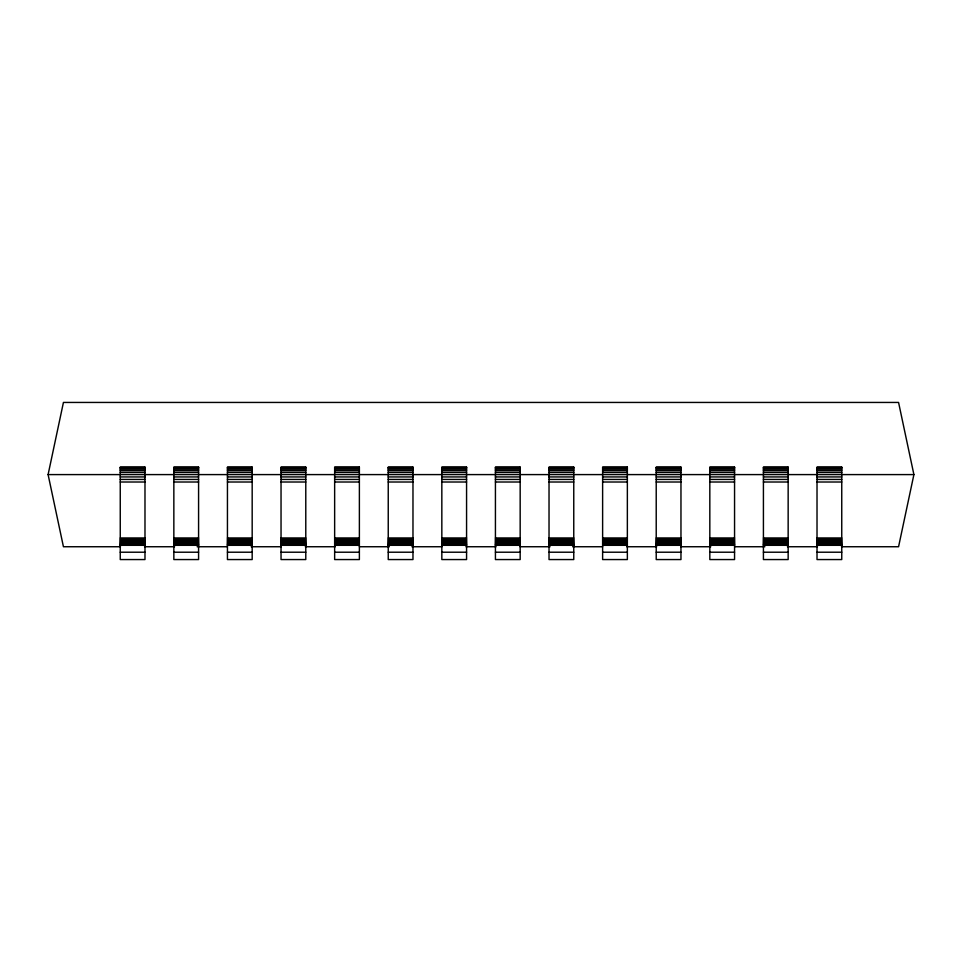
<?xml version="1.0" encoding="UTF-8"?>
<svg xmlns="http://www.w3.org/2000/svg" width="962" height="962" viewBox="0 0 962 962"><rect width="100%" height="100%" fill="white"/><g stroke="black" fill="none" stroke-linecap="round" stroke-linejoin="round"><path stroke-width="1.44" d="M120.515 546.741L63.432 546.741L48.1 474.591L63.432 402.441L898.568 402.441L913.9 474.591L898.568 546.741L841.485 546.741M120.25 467.4L144.985 467.4M173.845 467.4L198.581 467.4M227.441 467.4L252.176 467.4M281.036 467.4L305.784 467.4M334.644 467.4L359.379 467.4M388.239 467.4L412.975 467.4M441.835 467.4L466.57 467.4M495.43 467.4L520.165 467.4M549.025 467.4L573.761 467.4M602.621 467.4L627.356 467.4M656.216 467.4L680.964 467.4M709.824 467.4L734.559 467.4M763.419 467.4L788.155 467.4M817.015 467.4L841.75 467.4M120.25 468.061L144.985 468.061M173.845 468.061L198.581 468.061M227.441 468.061L252.176 468.061M281.036 468.061L305.784 468.061M334.644 468.061L359.379 468.061M388.239 468.061L412.975 468.061M441.835 468.061L466.57 468.061M495.43 468.061L520.165 468.061M549.025 468.061L573.761 468.061M602.621 468.061L627.356 468.061M656.216 468.061L680.964 468.061M709.824 468.061L734.559 468.061M763.419 468.061L788.155 468.061M817.015 468.061L841.75 468.061M120.25 469.155L144.985 469.155M173.845 469.155L198.581 469.155M227.441 469.155L252.176 469.155M281.036 469.155L305.784 469.155M334.644 469.155L359.379 469.155M388.239 469.155L412.975 469.155M441.835 469.155L466.57 469.155M495.43 469.155L520.165 469.155M549.025 469.155L573.761 469.155M602.621 469.155L627.356 469.155M656.216 469.155L680.964 469.155M709.824 469.155L734.559 469.155M763.419 469.155L788.155 469.155M817.015 469.155L841.75 469.155M120.25 470.646L144.985 470.646M173.845 470.646L198.581 470.646M227.441 470.646L252.176 470.646M281.036 470.646L305.784 470.646M334.644 470.646L359.379 470.646M388.239 470.646L412.975 470.646M441.835 470.646L466.57 470.646M495.43 470.646L520.165 470.646M549.025 470.646L573.761 470.646M602.621 470.646L627.356 470.646M656.216 470.646L680.964 470.646M709.824 470.646L734.559 470.646M763.419 470.646L788.155 470.646M817.015 470.646L841.75 470.646M120.25 472.474L144.985 472.474M173.845 472.474L198.581 472.474M227.441 472.474L252.176 472.474M281.036 472.474L305.784 472.474M334.644 472.474L359.379 472.474M388.239 472.474L412.975 472.474M441.835 472.474L466.57 472.474M495.43 472.474L520.165 472.474M549.025 472.474L573.761 472.474M602.621 472.474L627.356 472.474M656.216 472.474L680.964 472.474M709.824 472.474L734.559 472.474M763.419 472.474L788.155 472.474M817.015 472.474L841.75 472.474M48.1 474.591L913.9 474.591M120.25 476.936L144.985 476.936M173.845 476.936L198.581 476.936M227.441 476.936L252.176 476.936M281.036 476.936L305.784 476.936M334.644 476.936L359.379 476.936M388.239 476.936L412.975 476.936M441.835 476.936L466.57 476.936M495.43 476.936L520.165 476.936M549.025 476.936L573.761 476.936M602.621 476.936L627.356 476.936M656.216 476.936L680.964 476.936M709.824 476.936L734.559 476.936M763.419 476.936L788.155 476.936M817.015 476.936L841.75 476.936M120.25 479.437L144.985 479.437M173.845 479.437L198.581 479.437M227.441 479.437L252.176 479.437M281.036 479.437L305.784 479.437M334.644 479.437L359.379 479.437M388.239 479.437L412.975 479.437M441.835 479.437L466.57 479.437M495.43 479.437L520.165 479.437M549.025 479.437L573.761 479.437M602.621 479.437L627.356 479.437M656.216 479.437L680.964 479.437M709.824 479.437L734.559 479.437M763.419 479.437L788.155 479.437M817.015 479.437L841.75 479.437M120.25 482.01L144.985 482.01M173.845 482.01L198.581 482.01M227.441 482.01L252.176 482.01M281.036 482.01L305.784 482.01M334.644 482.01L359.379 482.01M388.239 482.01L412.975 482.01M441.835 482.01L466.57 482.01M495.43 482.01L520.165 482.01M549.025 482.01L573.761 482.01M602.621 482.01L627.356 482.01M656.216 482.01L680.964 482.01M709.824 482.01L734.559 482.01M763.419 482.01L788.155 482.01M817.015 482.01L841.75 482.01M120.25 537.962L144.985 537.962M173.845 537.962L198.581 537.962M227.441 537.962L252.176 537.962M281.036 537.962L305.784 537.962M334.644 537.962L359.379 537.962M388.239 537.962L412.975 537.962M441.835 537.962L466.57 537.962M495.43 537.962L520.165 537.962M549.025 537.962L573.761 537.962M602.621 537.962L627.356 537.962M656.216 537.962L680.964 537.962M709.824 537.962L734.559 537.962M763.419 537.962L788.155 537.962M817.015 537.962L841.75 537.962M120.25 539.141L144.985 539.141M173.845 539.141L198.581 539.141M227.441 539.141L252.176 539.141M281.036 539.141L305.784 539.141M334.644 539.141L359.379 539.141M388.239 539.141L412.975 539.141M441.835 539.141L466.57 539.141M495.43 539.141L520.165 539.141M549.025 539.141L573.761 539.141M602.621 539.141L627.356 539.141M656.216 539.141L680.964 539.141M709.824 539.141L734.559 539.141M763.419 539.141L788.155 539.141M817.015 539.141L841.75 539.141M120.25 540.283L144.985 540.283M173.845 540.283L198.581 540.283M227.441 540.283L252.176 540.283M281.036 540.283L305.784 540.283M334.644 540.283L359.379 540.283M388.239 540.283L412.975 540.283M441.835 540.283L466.57 540.283M495.43 540.283L520.165 540.283M549.025 540.283L573.761 540.283M602.621 540.283L627.356 540.283M656.216 540.283L680.964 540.283M709.824 540.283L734.559 540.283M763.419 540.283L788.155 540.283M817.015 540.283L841.75 540.283M120.25 541.365L144.985 541.365M173.845 541.365L198.581 541.365M227.441 541.365L252.176 541.365M281.036 541.365L305.784 541.365M334.644 541.365L359.379 541.365M388.239 541.365L412.975 541.365M441.835 541.365L466.57 541.365M495.43 541.365L520.165 541.365M549.025 541.365L573.761 541.365M602.621 541.365L627.356 541.365M656.216 541.365L680.964 541.365M709.824 541.365L734.559 541.365M763.419 541.365L788.155 541.365M817.015 541.365L841.75 541.365M120.25 542.376L144.985 542.376M173.845 542.376L198.581 542.376M227.441 542.376L252.176 542.376M281.036 542.376L305.784 542.376M334.644 542.376L359.379 542.376M388.239 542.376L412.975 542.376M441.835 542.376L466.57 542.376M495.43 542.376L520.165 542.376M549.025 542.376L573.761 542.376M602.621 542.376L627.356 542.376M656.216 542.376L680.964 542.376M709.824 542.376L734.559 542.376M763.419 542.376L788.155 542.376M817.015 542.376L841.75 542.376M120.25 543.265L144.985 543.265M173.845 543.265L198.581 543.265M227.441 543.265L252.176 543.265M281.036 543.265L305.784 543.265M334.644 543.265L359.379 543.265M388.239 543.265L412.975 543.265M441.835 543.265L466.57 543.265M495.43 543.265L520.165 543.265M549.025 543.265L573.761 543.265M602.621 543.265L627.356 543.265M656.216 543.265L680.964 543.265M709.824 543.265L734.559 543.265M763.419 543.265L788.155 543.265M817.015 543.265L841.75 543.265M120.25 544.023L144.985 544.023M173.845 544.023L198.581 544.023M227.441 544.023L252.176 544.023M281.036 544.023L305.784 544.023M334.644 544.023L359.379 544.023M388.239 544.023L412.975 544.023M441.835 544.023L466.57 544.023M495.43 544.023L520.165 544.023M549.025 544.023L573.761 544.023M602.621 544.023L627.356 544.023M656.216 544.023L680.964 544.023M709.824 544.023L734.559 544.023M763.419 544.023L788.155 544.023M817.015 544.023L841.75 544.023M120.25 544.624L144.985 544.624M173.845 544.624L198.581 544.624M227.441 544.624L252.176 544.624M281.036 544.624L305.784 544.624M334.644 544.624L359.379 544.624M388.239 544.624L412.975 544.624M441.835 544.624L466.57 544.624M495.43 544.624L520.165 544.624M549.025 544.624L573.761 544.624M602.621 544.624L627.356 544.624M656.216 544.624L680.964 544.624M709.824 544.624L734.559 544.624M763.419 544.624L788.155 544.624M817.015 544.624L841.75 544.624M120.25 545.057L144.985 545.057M173.845 545.057L198.581 545.057M227.441 545.057L252.176 545.057M281.036 545.057L305.784 545.057M334.644 545.057L359.379 545.057M388.239 545.057L412.975 545.057M441.835 545.057L466.57 545.057M495.43 545.057L520.165 545.057M549.025 545.057L573.761 545.057M602.621 545.057L627.356 545.057M656.216 545.057L680.964 545.057M709.824 545.057L734.559 545.057M763.419 545.057L788.155 545.057M817.015 545.057L841.75 545.057M120.25 545.31L144.985 545.31M173.845 545.31L198.581 545.31M227.441 545.31L252.176 545.31M281.036 545.31L305.784 545.31M334.644 545.31L359.379 545.31M388.239 545.31L412.975 545.31M441.835 545.31L466.57 545.31M495.43 545.31L520.165 545.31M549.025 545.31L573.761 545.31M602.621 545.31L627.356 545.31M656.216 545.31L680.964 545.31M709.824 545.31L734.559 545.31M763.419 545.31L788.155 545.31M817.015 545.31L841.75 545.31M144.54 546.741L174.591 546.741M197.114 546.741L227.152 546.741M251.19 546.741L281.229 546.741M305.267 546.741L335.305 546.741M359.331 546.741L389.382 546.741M411.904 546.741L441.943 546.741M465.981 546.741L496.019 546.741M520.057 546.741L550.096 546.741M572.618 546.741L602.669 546.741M626.695 546.741L656.733 546.741M680.771 546.741L710.81 546.741M734.848 546.741L764.886 546.741M787.409 546.741L817.459 546.741M120.25 552.212L144.985 552.212M173.845 552.212L198.581 552.212M227.441 552.212L252.176 552.212M281.036 552.212L305.784 552.212M334.644 552.212L359.379 552.212M388.239 552.212L412.975 552.212M441.835 552.212L466.57 552.212M495.43 552.212L520.165 552.212M549.025 552.212L573.761 552.212M602.621 552.212L627.356 552.212M656.216 552.212L680.964 552.212M709.824 552.212L734.559 552.212M763.419 552.212L788.155 552.212M817.015 552.212L841.75 552.212M144.985 467.171L120.25 467.171L120.25 559.559L144.985 559.559L144.985 467.171M198.581 467.171L173.845 467.171L173.845 559.559L198.581 559.559L198.581 467.171M252.176 467.171L227.441 467.171L227.441 559.559L252.176 559.559L252.176 467.171M305.784 467.171L281.036 467.171L281.036 559.559L305.784 559.559L305.784 467.171M359.379 467.171L334.644 467.171L334.644 559.559L359.379 559.559L359.379 467.171M412.975 467.171L388.239 467.171L388.239 559.559L412.975 559.559L412.975 467.171M466.57 467.171L441.835 467.171L441.835 559.559L466.57 559.559L466.57 467.171M520.165 467.171L495.43 467.171L495.43 559.559L520.165 559.559L520.165 467.171M573.761 467.171L549.025 467.171L549.025 559.559L573.761 559.559L573.761 467.171M627.356 467.171L602.621 467.171L602.621 559.559L627.356 559.559L627.356 467.171M680.964 467.171L656.216 467.171L656.216 559.559L680.964 559.559L680.964 467.171M734.559 467.171L709.824 467.171L709.824 559.559L734.559 559.559L734.559 467.171M788.155 467.171L763.419 467.171L763.419 559.559L788.155 559.559L788.155 467.171M841.75 467.171L817.015 467.171L817.015 559.559L841.75 559.559L841.75 467.171"/></g></svg>
